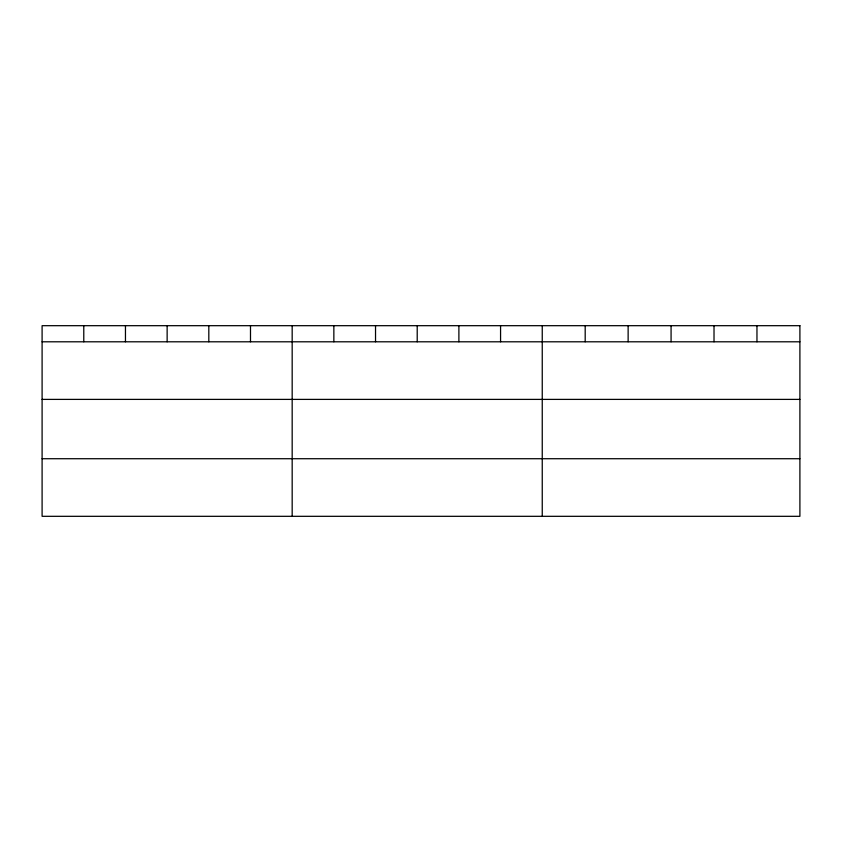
<?xml version="1.0" encoding="UTF-8"?>
<svg xmlns="http://www.w3.org/2000/svg" width="842" height="842" viewBox="0 0 842 842"><rect width="100%" height="100%" fill="white"/><g stroke="black" fill="none" stroke-linecap="round" stroke-linejoin="round"><path stroke-width="1.26" d="M42.1 341.799L799.9 341.799M42.1 399.392L799.9 399.392M42.1 458.722L799.9 458.722M756.958 325.686L756.958 341.799M714.016 325.686L714.016 341.799M671.074 325.686L671.074 341.799M628.132 325.686L628.132 341.799M585.19 325.686L585.19 341.799M542.248 325.686L542.248 516.314M500.569 325.686L500.569 341.799M458.89 325.686L458.89 341.799M417.211 325.686L417.211 341.799M375.532 325.686L375.532 341.799M333.853 325.686L333.853 341.799M292.174 325.686L292.174 516.314M250.495 325.686L250.495 341.799M208.816 325.686L208.816 341.799M167.137 325.686L167.137 341.799M125.458 325.686L125.458 341.799M83.779 325.686L83.779 341.799M799.9 325.686L42.1 325.686L42.1 516.314L799.9 516.314L799.9 325.686"/></g></svg>
